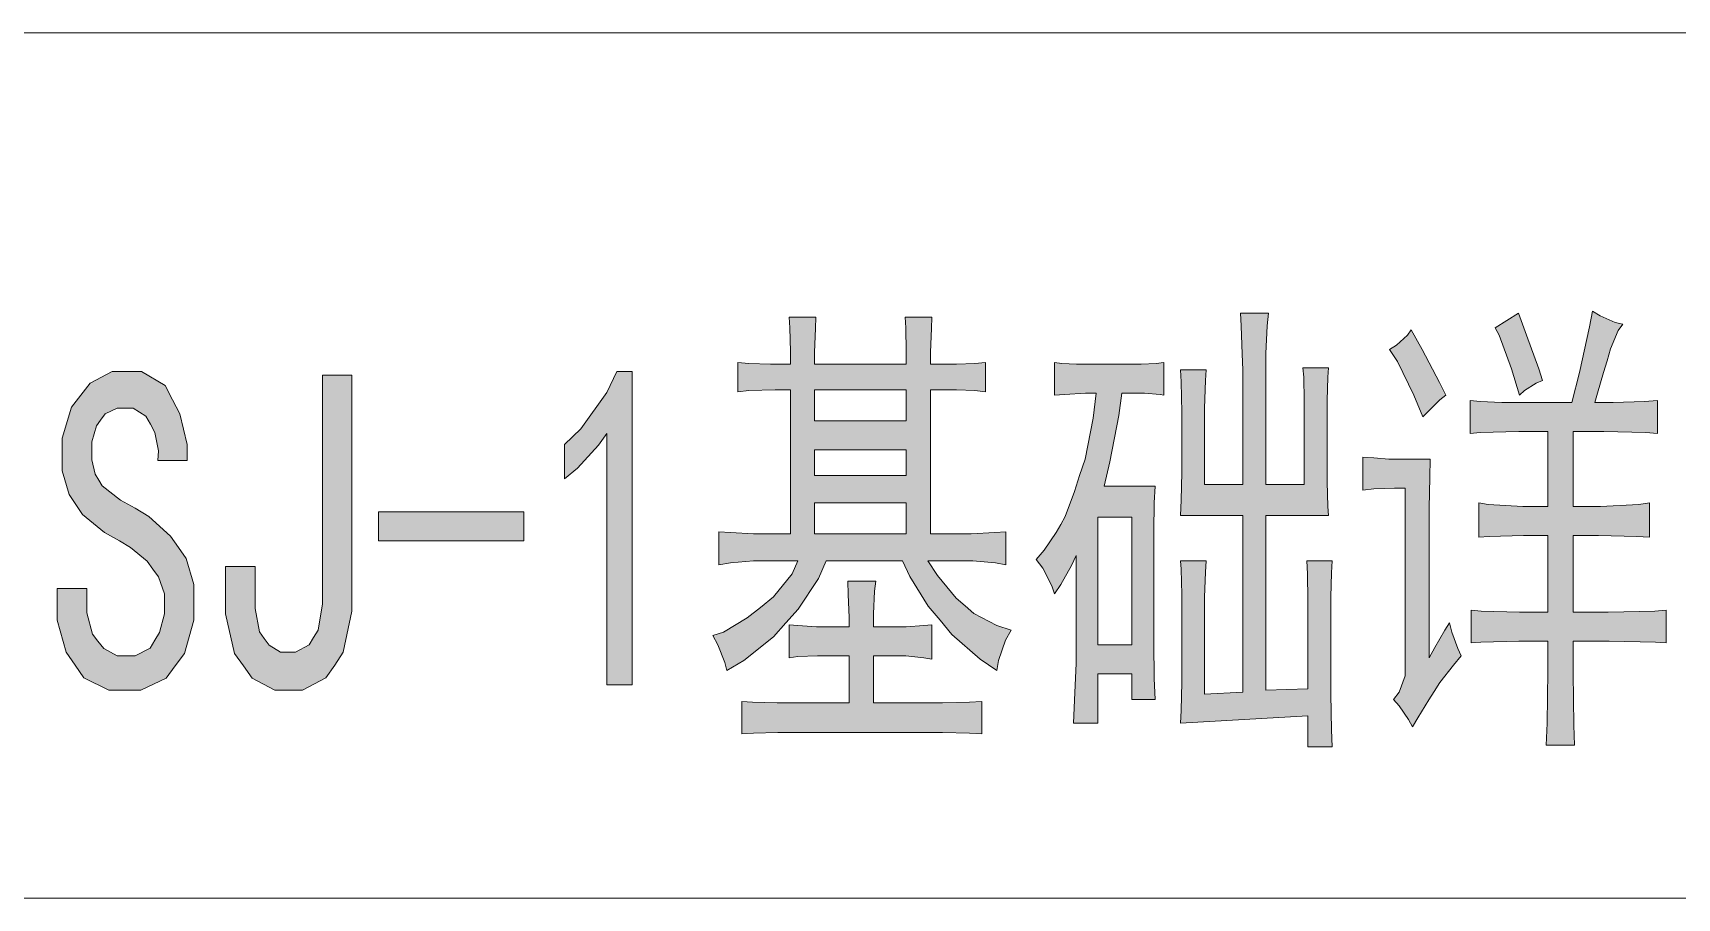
# Model space of a CAD drawing. Header units: millimetres. Extents: x 0 to 207, y 0 to 293.
# Drawn here: x 74.8 to 89.79, y 172.68 to 180.56 of the extents above; entities that cross this region are included whole.
import ezdxf

# ---------------------------------------------------------------- set-up
doc = ezdxf.new("R2010")
doc.units = ezdxf.units.MM

msp = doc.modelspace()

# ---------------------------------------------------------------- hatches: boundary and pattern name
h = msp.add_hatch(color=0)
h.paths.add_polyline_path([(81.703333, 177.542472), (81.703333, 177.658889), (81.696278, 177.874083), (81.689222, 177.972861), (81.932639, 177.972861), (81.929111, 177.867028), (81.922056, 177.651833), (81.922056, 177.542472), (82.758139, 177.542472), (82.758139, 177.658889), (82.754611, 177.874083), (82.747556, 177.972861), (82.990972, 177.972861), (82.987444, 177.867028), (82.980389, 177.651833), (82.980389, 177.542472), (83.15325, 177.542472), (83.21675, 177.542472), (83.382556, 177.549528), (83.481333, 177.560111), (83.481333, 177.292), (83.382556, 177.302583), (83.21675, 177.309639), (83.15325, 177.309639), (82.980389, 177.309639), (82.980389, 175.997306), (83.234389, 175.997306), (83.350806, 175.997306), (83.566, 176.007889), (83.664778, 176.014944), (83.664778, 175.715083), (83.573056, 175.732722), (83.364917, 175.750361), (83.2485, 175.750361), (82.955694, 175.750361), (83.043889, 175.616306), (83.213222, 175.411694), (83.294361, 175.341139), (83.3755, 175.270583), (83.583639, 175.161222), (83.714167, 175.118889), (83.66125, 175.027167), (83.59775, 174.843722), (83.583639, 174.752), (83.431944, 174.854306), (83.174417, 175.080083), (83.068583, 175.210611), (82.959222, 175.337611), (82.789889, 175.60925), (82.722861, 175.750361), (82.027889, 175.750361), (81.957333, 175.591611), (81.773889, 175.309389), (81.661, 175.185917), (81.548111, 175.058917), (81.276472, 174.843722), (81.12125, 174.752), (81.103611, 174.826083), (81.040111, 174.984833), (80.99425, 175.0695), (81.093028, 175.10125), (81.308222, 175.231778), (81.428167, 175.327028), (81.548111, 175.422278), (81.717444, 175.633944), (81.770361, 175.750361), (81.4705, 175.750361), (81.364667, 175.750361), (81.156528, 175.732722), (81.050694, 175.715083), (81.050694, 176.014944), (81.156528, 176.007889), (81.364667, 175.997306), (81.4705, 175.997306), (81.703333, 175.997306), (81.703333, 177.309639), (81.562222, 177.309639), (81.322333, 177.302583), (81.223556, 177.292), (81.223556, 177.560111), (81.322333, 177.549528), (81.519889, 177.542472), (81.618667, 177.542472)])
h.paths.add_polyline_path([(82.758139, 175.997306), (82.758139, 176.279528), (81.922056, 176.279528), (81.922056, 175.997306)])
h.paths.add_polyline_path([(82.758139, 177.027417), (82.758139, 177.309639), (81.922056, 177.309639), (81.922056, 177.027417)])
h.paths.add_polyline_path([(82.758139, 176.53), (82.758139, 176.762833), (81.922056, 176.762833), (81.922056, 176.53)])
h = msp.add_hatch(color=0)
h.dxf.hatch_style = 2
h.paths.add_polyline_path([(85.492167, 177.493083), (85.485111, 177.394306), (85.478056, 177.143833), (85.478056, 176.995667), (85.478056, 176.445333), (85.827306, 176.445333), (85.827306, 177.493083), (85.82025, 177.634194), (85.809667, 177.891722), (85.806139, 178.008139), (86.060139, 178.008139), (86.049556, 177.891722), (86.035444, 177.64125), (86.035444, 177.510722), (86.035444, 176.445333), (86.384694, 176.445333), (86.384694, 177.076806), (86.384694, 177.210861), (86.381167, 177.426056), (86.374111, 177.510722), (86.606944, 177.510722), (86.599889, 177.426056), (86.596361, 177.210861), (86.596361, 177.076806), (86.596361, 176.611139), (86.596361, 176.470028), (86.599889, 176.247778), (86.606944, 176.163111), (86.035444, 176.163111), (86.035444, 174.572083), (86.419972, 174.586194), (86.419972, 175.267056), (86.419972, 175.394056), (86.416444, 175.633944), (86.409389, 175.750361), (86.642222, 175.750361), (86.635167, 175.641), (86.628111, 175.41875), (86.628111, 175.302333), (86.628111, 174.702611), (86.628111, 174.536806), (86.635167, 174.21225), (86.642222, 174.057028), (86.419972, 174.057028), (86.419972, 174.33925), (85.259333, 174.272222), (85.262861, 174.388639), (85.269917, 174.646167), (85.269917, 174.787278), (85.269917, 175.284694), (85.269917, 175.443444), (85.262861, 175.676278), (85.259333, 175.750361), (85.492167, 175.750361), (85.485111, 175.648056), (85.478056, 175.41875), (85.478056, 175.284694), (85.478056, 174.536806), (85.827306, 174.554444), (85.827306, 176.163111), (85.259333, 176.163111), (85.262861, 176.304222), (85.269917, 176.554694), (85.269917, 176.664056), (85.269917, 176.928639), (85.269917, 177.1015), (85.262861, 177.383722), (85.259333, 177.493083)])
h = msp.add_hatch(color=0)
h.dxf.hatch_style = 2
h.paths.add_polyline_path([(88.825917, 177.193222), (88.896472, 177.468389), (88.988194, 177.884667), (89.012889, 178.025778), (89.083444, 177.983444), (89.221028, 177.923472), (89.291583, 177.909361), (89.24925, 177.849389), (89.178694, 177.683583), (89.146944, 177.574222), (89.115194, 177.468389), (89.05875, 177.277889), (89.034056, 177.193222), (89.203389, 177.193222), (89.489139, 177.203806), (89.605556, 177.210861), (89.605556, 176.911), (89.499722, 176.921583), (89.118722, 176.928639), (88.8365, 176.928639), (88.8365, 176.247778), (89.086972, 176.247778), (89.436222, 176.265417), (89.535, 176.279528), (89.535, 175.965556), (89.418583, 175.972611), (89.069333, 175.983194), (88.8365, 175.983194), (88.8365, 175.284694), (89.157528, 175.284694), (89.580861, 175.29175), (89.686694, 175.302333), (89.686694, 175.002472), (89.587917, 175.009528), (89.164583, 175.020111), (88.8365, 175.020111), (88.8365, 174.727306), (88.843556, 174.254583), (88.850611, 174.071139), (88.593083, 174.071139), (88.600139, 174.272222), (88.607194, 174.744944), (88.607194, 175.020111), (88.342611, 175.020111), (87.996889, 175.009528), (87.908694, 175.002472), (87.908694, 175.302333), (88.000417, 175.29175), (88.349667, 175.284694), (88.607194, 175.284694), (88.607194, 175.983194), (88.384944, 175.983194), (88.070972, 175.972611), (87.97925, 175.965556), (87.97925, 176.279528), (88.063917, 176.265417), (88.377889, 176.247778), (88.607194, 176.247778), (88.607194, 176.928639), (88.342611, 176.928639), (87.989833, 176.921583), (87.898111, 176.911), (87.898111, 177.210861), (87.989833, 177.203806), (88.187389, 177.193222), (88.293222, 177.193222)])
h = msp.add_hatch(color=0)
h.dxf.hatch_style = 2
h.paths.add_polyline_path([(88.339083, 178.008139), (88.413167, 177.807056), (88.526056, 177.500139), (88.557806, 177.394306), (88.501361, 177.369611), (88.395528, 177.302583), (88.349667, 177.26025), (88.275583, 177.500139), (88.162694, 177.807056), (88.127417, 177.874083)])
h = msp.add_hatch(color=0)
h.dxf.hatch_style = 2
h.paths.add_polyline_path([(87.361889, 177.856444), (87.460667, 177.676528), (87.619417, 177.376667), (87.675861, 177.26025), (87.622944, 177.217917), (87.520639, 177.119139), (87.467722, 177.062694), (87.386583, 177.26025), (87.234889, 177.567167), (87.164333, 177.676528), (87.227833, 177.715333), (87.326611, 177.807056)])
h = msp.add_hatch(color=0)
h.paths.add_polyline_path([(84.828944, 177.542472), (84.8995, 177.542472), (85.037083, 177.549528), (85.107639, 177.560111), (85.107639, 177.26025), (85.072361, 177.267306), (84.93125, 177.277889), (84.828944, 177.277889), (84.723111, 177.277889), (84.694889, 177.076806), (84.61375, 176.653472), (84.560833, 176.431222), (85.0265, 176.431222), (85.019444, 176.279528), (85.015917, 176.022), (85.015917, 175.916167), (85.015917, 175.136528), (85.015917, 175.002472), (85.019444, 174.677917), (85.0265, 174.487417), (84.814833, 174.487417), (84.814833, 174.72025), (84.504389, 174.72025), (84.504389, 174.272222), (84.282139, 174.272222), (84.292722, 174.480361), (84.306833, 174.819028), (84.306833, 174.953083), (84.306833, 175.79975), (84.2645, 175.708028), (84.165722, 175.535167), (84.109278, 175.4505), (84.084583, 175.524583), (84.003444, 175.683333), (83.943472, 175.764472), (84.014028, 175.849139), (84.123389, 176.007889), (84.165722, 176.081972), (84.208056, 176.156056), (84.292722, 176.381833), (84.338583, 176.53), (84.387972, 176.678167), (84.462056, 177.052111), (84.490278, 177.277889), (84.3915, 177.277889), (84.201, 177.267306), (84.109278, 177.26025), (84.109278, 177.560111), (84.176306, 177.549528), (84.310361, 177.542472), (84.373861, 177.542472)])
h.paths.add_polyline_path([(84.814833, 174.984833), (84.814833, 176.149), (84.504389, 176.149), (84.504389, 174.984833)])
h = msp.add_hatch(color=0)
h.dxf.hatch_style = 2
h.paths.add_polyline_path([(76.2635, 175.401111), (76.2635, 175.210611), (76.178833, 174.907222), (76.094167, 174.794333), (76.0095, 174.681444), (75.780194, 174.572083), (75.635556, 174.572083), (75.487389, 174.572083), (75.261611, 174.684972), (75.180472, 174.801389), (75.099333, 174.917806), (75.018194, 175.210611), (75.018194, 175.383472), (75.018194, 175.499889), (75.286306, 175.499889), (75.286306, 175.401111), (75.286306, 175.277639), (75.339222, 175.083611), (75.388611, 175.020111), (75.441528, 174.953083), (75.565, 174.886056), (75.635556, 174.886056), (75.727278, 174.886056), (75.864861, 174.956611), (75.907194, 175.027167), (75.949528, 175.097722), (75.995389, 175.267056), (75.995389, 175.365833), (75.995389, 175.4505), (75.942472, 175.605722), (75.889556, 175.676278), (75.836639, 175.746833), (75.684944, 175.873833), (75.586167, 175.933806), (75.448583, 176.007889), (75.2475, 176.173694), (75.187528, 176.265417), (75.127556, 176.357139), (75.064056, 176.572333), (75.064056, 176.695806), (75.064056, 176.868667), (75.148722, 177.150889), (75.233389, 177.26025), (75.318056, 177.369611), (75.519139, 177.475444), (75.635556, 177.475444), (75.78725, 177.475444), (76.002444, 177.348444), (76.069472, 177.217917), (76.1365, 177.090917), (76.203528, 176.812222), (76.203528, 176.664056), (75.935417, 176.664056), (75.942472, 176.75225), (75.907194, 176.921583), (75.868389, 176.995667), (75.826056, 177.06975), (75.709639, 177.143833), (75.635556, 177.143833), (75.565, 177.143833), (75.455639, 177.090917), (75.413306, 177.034472), (75.3745, 176.981556), (75.332167, 176.836917), (75.332167, 176.745194), (75.332167, 176.671111), (75.363917, 176.540583), (75.395667, 176.487667), (75.427417, 176.43475), (75.593222, 176.304222), (75.727278, 176.230139), (75.854278, 176.156056), (76.051833, 175.976139), (76.122389, 175.873833), (76.192944, 175.771528), (76.2635, 175.535167)])
h = msp.add_hatch(color=0)
h.dxf.hatch_style = 2
h.paths.add_polyline_path([(77.702833, 175.549278), (77.702833, 175.29175), (77.625222, 174.917806), (77.547611, 174.801389), (77.466472, 174.684972), (77.254806, 174.572083), (77.12075, 174.572083), (77.000806, 174.572083), (76.796194, 174.681444), (76.715056, 174.794333), (76.633917, 174.907222), (76.552778, 175.267056), (76.552778, 175.517528), (76.552778, 175.700972), (76.820889, 175.700972), (76.820889, 175.468139), (76.820889, 175.316444), (76.863222, 175.104778), (76.905556, 175.044806), (76.951417, 174.981306), (77.053722, 174.917806), (77.110167, 174.917806), (77.191306, 174.917806), (77.314778, 174.984833), (77.353583, 175.051861), (77.395917, 175.118889), (77.434722, 175.358778), (77.434722, 175.535167), (77.434722, 177.443694), (77.702833, 177.443694)])
h = msp.add_hatch(color=0)
h.dxf.hatch_style = 2
h.paths.add_polyline_path([(80.027639, 176.911), (79.953556, 176.805167), (79.759528, 176.597028), (79.643111, 176.49825), (79.643111, 176.812222), (79.791278, 176.953333), (80.027639, 177.284944), (80.119361, 177.475444), (80.260472, 177.475444), (80.260472, 174.621472), (80.027639, 174.621472)])
h = msp.add_hatch(color=0)
h.dxf.hatch_style = 2
h.paths.add_polyline_path([(87.53475, 176.678167), (87.531222, 176.512361), (87.524167, 176.230139), (87.524167, 176.113722), (87.524167, 174.868417), (87.577083, 174.960139), (87.668806, 175.118889), (87.711139, 175.185917), (87.732306, 175.10125), (87.785222, 174.953083), (87.816972, 174.886056), (87.746417, 174.801389), (87.622944, 174.642639), (87.570028, 174.5615), (87.520639, 174.483889), (87.421861, 174.321611), (87.372472, 174.236944), (87.337194, 174.303972), (87.252528, 174.430972), (87.199611, 174.487417), (87.252528, 174.554444), (87.305444, 174.702611), (87.305444, 174.787278), (87.305444, 176.413583), (87.210194, 176.413583), (87.019694, 176.406528), (86.920917, 176.395944), (86.920917, 176.695806), (87.019694, 176.68875), (87.157278, 176.678167), (87.199611, 176.678167)])
h = msp.add_hatch(color=0)
h.dxf.hatch_style = 2
h.paths.add_polyline_path([(79.272694, 175.933806), (77.94625, 175.933806), (77.94625, 176.198389), (79.272694, 176.198389)])
h = msp.add_hatch(color=0)
h.dxf.hatch_style = 2
h.paths.add_polyline_path([(82.236028, 175.150639), (82.236028, 175.235306), (82.228972, 175.443444), (82.225444, 175.566917), (82.479444, 175.566917), (82.468861, 175.475194), (82.458278, 175.267056), (82.458278, 175.150639), (82.677, 175.150639), (82.758139, 175.150639), (82.916889, 175.161222), (82.990972, 175.168278), (82.990972, 174.854306), (82.916889, 174.868417), (82.754611, 174.886056), (82.666417, 174.886056), (82.458278, 174.886056), (82.458278, 174.455667), (82.955694, 174.455667), (83.08975, 174.455667), (83.333167, 174.462722), (83.446056, 174.469778), (83.446056, 174.173444), (83.333167, 174.1805), (83.08975, 174.187556), (82.955694, 174.187556), (81.703333, 174.187556), (81.586917, 174.187556), (81.364667, 174.1805), (81.258833, 174.173444), (81.258833, 174.469778), (81.357611, 174.462722), (81.579861, 174.455667), (81.703333, 174.455667), (82.236028, 174.455667), (82.236028, 174.886056), (82.049056, 174.886056), (81.950278, 174.886056), (81.770361, 174.879), (81.689222, 174.868417), (81.689222, 175.168278), (81.770361, 175.161222), (81.939694, 175.150639), (82.027889, 175.150639)])

# ---------------------------------------------------------------- linework, layer by layer
at = {"color": 0, "lineweight": 0}
for points in [[(25.124833, 180.56225), (201.9935, 180.56225)], [(25.124833, 172.677667), (201.9935, 172.677667)]]:
    msp.add_lwpolyline(points, dxfattribs=at)
for points in [[(81.703333, 177.542472), (81.703333, 177.658889), (81.696278, 177.874083), (81.689222, 177.972861), (81.932639, 177.972861), (81.929111, 177.867028), (81.922056, 177.651833), (81.922056, 177.542472), (82.758139, 177.542472), (82.758139, 177.658889), (82.754611, 177.874083), (82.747556, 177.972861), (82.990972, 177.972861), (82.987444, 177.867028), (82.980389, 177.651833), (82.980389, 177.542472), (83.15325, 177.542472), (83.21675, 177.542472), (83.382556, 177.549528), (83.481333, 177.560111), (83.481333, 177.292), (83.382556, 177.302583), (83.21675, 177.309639), (83.15325, 177.309639), (82.980389, 177.309639), (82.980389, 175.997306), (83.234389, 175.997306), (83.350806, 175.997306), (83.566, 176.007889), (83.664778, 176.014944), (83.664778, 175.715083), (83.573056, 175.732722), (83.364917, 175.750361), (83.2485, 175.750361), (82.955694, 175.750361), (83.043889, 175.616306), (83.213222, 175.411694), (83.294361, 175.341139), (83.3755, 175.270583), (83.583639, 175.161222), (83.714167, 175.118889), (83.66125, 175.027167), (83.59775, 174.843722), (83.583639, 174.752), (83.431944, 174.854306), (83.174417, 175.080083), (83.068583, 175.210611), (82.959222, 175.337611), (82.789889, 175.60925), (82.722861, 175.750361), (82.027889, 175.750361), (81.957333, 175.591611), (81.773889, 175.309389), (81.661, 175.185917), (81.548111, 175.058917), (81.276472, 174.843722), (81.12125, 174.752), (81.103611, 174.826083), (81.040111, 174.984833), (80.99425, 175.0695), (81.093028, 175.10125), (81.308222, 175.231778), (81.428167, 175.327028), (81.548111, 175.422278), (81.717444, 175.633944), (81.770361, 175.750361), (81.4705, 175.750361), (81.364667, 175.750361), (81.156528, 175.732722), (81.050694, 175.715083), (81.050694, 176.014944), (81.156528, 176.007889), (81.364667, 175.997306), (81.4705, 175.997306), (81.703333, 175.997306), (81.703333, 177.309639), (81.562222, 177.309639), (81.322333, 177.302583), (81.223556, 177.292), (81.223556, 177.560111), (81.322333, 177.549528), (81.519889, 177.542472), (81.618667, 177.542472)], [(85.492167, 177.493083), (85.485111, 177.394306), (85.478056, 177.143833), (85.478056, 176.995667), (85.478056, 176.445333), (85.827306, 176.445333), (85.827306, 177.493083), (85.82025, 177.634194), (85.809667, 177.891722), (85.806139, 178.008139), (86.060139, 178.008139), (86.049556, 177.891722), (86.035444, 177.64125), (86.035444, 177.510722), (86.035444, 176.445333), (86.384694, 176.445333), (86.384694, 177.076806), (86.384694, 177.210861), (86.381167, 177.426056), (86.374111, 177.510722), (86.606944, 177.510722), (86.599889, 177.426056), (86.596361, 177.210861), (86.596361, 177.076806), (86.596361, 176.611139), (86.596361, 176.470028), (86.599889, 176.247778), (86.606944, 176.163111), (86.035444, 176.163111), (86.035444, 174.572083), (86.419972, 174.586194), (86.419972, 175.267056), (86.419972, 175.394056), (86.416444, 175.633944), (86.409389, 175.750361), (86.642222, 175.750361), (86.635167, 175.641), (86.628111, 175.41875), (86.628111, 175.302333), (86.628111, 174.702611), (86.628111, 174.536806), (86.635167, 174.21225), (86.642222, 174.057028), (86.419972, 174.057028), (86.419972, 174.33925), (85.259333, 174.272222), (85.262861, 174.388639), (85.269917, 174.646167), (85.269917, 174.787278), (85.269917, 175.284694), (85.269917, 175.443444), (85.262861, 175.676278), (85.259333, 175.750361), (85.492167, 175.750361), (85.485111, 175.648056), (85.478056, 175.41875), (85.478056, 175.284694), (85.478056, 174.536806), (85.827306, 174.554444), (85.827306, 176.163111), (85.259333, 176.163111), (85.262861, 176.304222), (85.269917, 176.554694), (85.269917, 176.664056), (85.269917, 176.928639), (85.269917, 177.1015), (85.262861, 177.383722), (85.259333, 177.493083)], [(88.825917, 177.193222), (88.896472, 177.468389), (88.988194, 177.884667), (89.012889, 178.025778), (89.083444, 177.983444), (89.221028, 177.923472), (89.291583, 177.909361), (89.24925, 177.849389), (89.178694, 177.683583), (89.146944, 177.574222), (89.115194, 177.468389), (89.05875, 177.277889), (89.034056, 177.193222), (89.203389, 177.193222), (89.489139, 177.203806), (89.605556, 177.210861), (89.605556, 176.911), (89.499722, 176.921583), (89.118722, 176.928639), (88.8365, 176.928639), (88.8365, 176.247778), (89.086972, 176.247778), (89.436222, 176.265417), (89.535, 176.279528), (89.535, 175.965556), (89.418583, 175.972611), (89.069333, 175.983194), (88.8365, 175.983194), (88.8365, 175.284694), (89.157528, 175.284694), (89.580861, 175.29175), (89.686694, 175.302333), (89.686694, 175.002472), (89.587917, 175.009528), (89.164583, 175.020111), (88.8365, 175.020111), (88.8365, 174.727306), (88.843556, 174.254583), (88.850611, 174.071139), (88.593083, 174.071139), (88.600139, 174.272222), (88.607194, 174.744944), (88.607194, 175.020111), (88.342611, 175.020111), (87.996889, 175.009528), (87.908694, 175.002472), (87.908694, 175.302333), (88.000417, 175.29175), (88.349667, 175.284694), (88.607194, 175.284694), (88.607194, 175.983194), (88.384944, 175.983194), (88.070972, 175.972611), (87.97925, 175.965556), (87.97925, 176.279528), (88.063917, 176.265417), (88.377889, 176.247778), (88.607194, 176.247778), (88.607194, 176.928639), (88.342611, 176.928639), (87.989833, 176.921583), (87.898111, 176.911), (87.898111, 177.210861), (87.989833, 177.203806), (88.187389, 177.193222), (88.293222, 177.193222)], [(88.339083, 178.008139), (88.413167, 177.807056), (88.526056, 177.500139), (88.557806, 177.394306), (88.501361, 177.369611), (88.395528, 177.302583), (88.349667, 177.26025), (88.275583, 177.500139), (88.162694, 177.807056), (88.127417, 177.874083)], [(87.361889, 177.856444), (87.460667, 177.676528), (87.619417, 177.376667), (87.675861, 177.26025), (87.622944, 177.217917), (87.520639, 177.119139), (87.467722, 177.062694), (87.386583, 177.26025), (87.234889, 177.567167), (87.164333, 177.676528), (87.227833, 177.715333), (87.326611, 177.807056)], [(84.828944, 177.542472), (84.8995, 177.542472), (85.037083, 177.549528), (85.107639, 177.560111), (85.107639, 177.26025), (85.072361, 177.267306), (84.93125, 177.277889), (84.828944, 177.277889), (84.723111, 177.277889), (84.694889, 177.076806), (84.61375, 176.653472), (84.560833, 176.431222), (85.0265, 176.431222), (85.019444, 176.279528), (85.015917, 176.022), (85.015917, 175.916167), (85.015917, 175.136528), (85.015917, 175.002472), (85.019444, 174.677917), (85.0265, 174.487417), (84.814833, 174.487417), (84.814833, 174.72025), (84.504389, 174.72025), (84.504389, 174.272222), (84.282139, 174.272222), (84.292722, 174.480361), (84.306833, 174.819028), (84.306833, 174.953083), (84.306833, 175.79975), (84.2645, 175.708028), (84.165722, 175.535167), (84.109278, 175.4505), (84.084583, 175.524583), (84.003444, 175.683333), (83.943472, 175.764472), (84.014028, 175.849139), (84.123389, 176.007889), (84.165722, 176.081972), (84.208056, 176.156056), (84.292722, 176.381833), (84.338583, 176.53), (84.387972, 176.678167), (84.462056, 177.052111), (84.490278, 177.277889), (84.3915, 177.277889), (84.201, 177.267306), (84.109278, 177.26025), (84.109278, 177.560111), (84.176306, 177.549528), (84.310361, 177.542472), (84.373861, 177.542472)], [(76.2635, 175.401111), (76.2635, 175.210611), (76.178833, 174.907222), (76.094167, 174.794333), (76.0095, 174.681444), (75.780194, 174.572083), (75.635556, 174.572083), (75.487389, 174.572083), (75.261611, 174.684972), (75.180472, 174.801389), (75.099333, 174.917806), (75.018194, 175.210611), (75.018194, 175.383472), (75.018194, 175.499889), (75.286306, 175.499889), (75.286306, 175.401111), (75.286306, 175.277639), (75.339222, 175.083611), (75.388611, 175.020111), (75.441528, 174.953083), (75.565, 174.886056), (75.635556, 174.886056), (75.727278, 174.886056), (75.864861, 174.956611), (75.907194, 175.027167), (75.949528, 175.097722), (75.995389, 175.267056), (75.995389, 175.365833), (75.995389, 175.4505), (75.942472, 175.605722), (75.889556, 175.676278), (75.836639, 175.746833), (75.684944, 175.873833), (75.586167, 175.933806), (75.448583, 176.007889), (75.2475, 176.173694), (75.187528, 176.265417), (75.127556, 176.357139), (75.064056, 176.572333), (75.064056, 176.695806), (75.064056, 176.868667), (75.148722, 177.150889), (75.233389, 177.26025), (75.318056, 177.369611), (75.519139, 177.475444), (75.635556, 177.475444), (75.78725, 177.475444), (76.002444, 177.348444), (76.069472, 177.217917), (76.1365, 177.090917), (76.203528, 176.812222), (76.203528, 176.664056), (75.935417, 176.664056), (75.942472, 176.75225), (75.907194, 176.921583), (75.868389, 176.995667), (75.826056, 177.06975), (75.709639, 177.143833), (75.635556, 177.143833), (75.565, 177.143833), (75.455639, 177.090917), (75.413306, 177.034472), (75.3745, 176.981556), (75.332167, 176.836917), (75.332167, 176.745194), (75.332167, 176.671111), (75.363917, 176.540583), (75.395667, 176.487667), (75.427417, 176.43475), (75.593222, 176.304222), (75.727278, 176.230139), (75.854278, 176.156056), (76.051833, 175.976139), (76.122389, 175.873833), (76.192944, 175.771528), (76.2635, 175.535167)], [(77.702833, 175.549278), (77.702833, 175.29175), (77.625222, 174.917806), (77.547611, 174.801389), (77.466472, 174.684972), (77.254806, 174.572083), (77.12075, 174.572083), (77.000806, 174.572083), (76.796194, 174.681444), (76.715056, 174.794333), (76.633917, 174.907222), (76.552778, 175.267056), (76.552778, 175.517528), (76.552778, 175.700972), (76.820889, 175.700972), (76.820889, 175.468139), (76.820889, 175.316444), (76.863222, 175.104778), (76.905556, 175.044806), (76.951417, 174.981306), (77.053722, 174.917806), (77.110167, 174.917806), (77.191306, 174.917806), (77.314778, 174.984833), (77.353583, 175.051861), (77.395917, 175.118889), (77.434722, 175.358778), (77.434722, 175.535167), (77.434722, 177.443694), (77.702833, 177.443694)], [(80.027639, 176.911), (79.953556, 176.805167), (79.759528, 176.597028), (79.643111, 176.49825), (79.643111, 176.812222), (79.791278, 176.953333), (80.027639, 177.284944), (80.119361, 177.475444), (80.260472, 177.475444), (80.260472, 174.621472), (80.027639, 174.621472)], [(82.758139, 177.027417), (82.758139, 177.309639), (81.922056, 177.309639), (81.922056, 177.027417)], [(82.758139, 176.53), (82.758139, 176.762833), (81.922056, 176.762833), (81.922056, 176.53)], [(87.53475, 176.678167), (87.531222, 176.512361), (87.524167, 176.230139), (87.524167, 176.113722), (87.524167, 174.868417), (87.577083, 174.960139), (87.668806, 175.118889), (87.711139, 175.185917), (87.732306, 175.10125), (87.785222, 174.953083), (87.816972, 174.886056), (87.746417, 174.801389), (87.622944, 174.642639), (87.570028, 174.5615), (87.520639, 174.483889), (87.421861, 174.321611), (87.372472, 174.236944), (87.337194, 174.303972), (87.252528, 174.430972), (87.199611, 174.487417), (87.252528, 174.554444), (87.305444, 174.702611), (87.305444, 174.787278), (87.305444, 176.413583), (87.210194, 176.413583), (87.019694, 176.406528), (86.920917, 176.395944), (86.920917, 176.695806), (87.019694, 176.68875), (87.157278, 176.678167), (87.199611, 176.678167)], [(82.758139, 175.997306), (82.758139, 176.279528), (81.922056, 176.279528), (81.922056, 175.997306)], [(79.272694, 175.933806), (77.94625, 175.933806), (77.94625, 176.198389), (79.272694, 176.198389)], [(84.814833, 174.984833), (84.814833, 176.149), (84.504389, 176.149), (84.504389, 174.984833)], [(82.236028, 175.150639), (82.236028, 175.235306), (82.228972, 175.443444), (82.225444, 175.566917), (82.479444, 175.566917), (82.468861, 175.475194), (82.458278, 175.267056), (82.458278, 175.150639), (82.677, 175.150639), (82.758139, 175.150639), (82.916889, 175.161222), (82.990972, 175.168278), (82.990972, 174.854306), (82.916889, 174.868417), (82.754611, 174.886056), (82.666417, 174.886056), (82.458278, 174.886056), (82.458278, 174.455667), (82.955694, 174.455667), (83.08975, 174.455667), (83.333167, 174.462722), (83.446056, 174.469778), (83.446056, 174.173444), (83.333167, 174.1805), (83.08975, 174.187556), (82.955694, 174.187556), (81.703333, 174.187556), (81.586917, 174.187556), (81.364667, 174.1805), (81.258833, 174.173444), (81.258833, 174.469778), (81.357611, 174.462722), (81.579861, 174.455667), (81.703333, 174.455667), (82.236028, 174.455667), (82.236028, 174.886056), (82.049056, 174.886056), (81.950278, 174.886056), (81.770361, 174.879), (81.689222, 174.868417), (81.689222, 175.168278), (81.770361, 175.161222), (81.939694, 175.150639), (82.027889, 175.150639)]]:
    msp.add_lwpolyline(points, close=True, dxfattribs=at)

doc.saveas('drawing.dxf')
